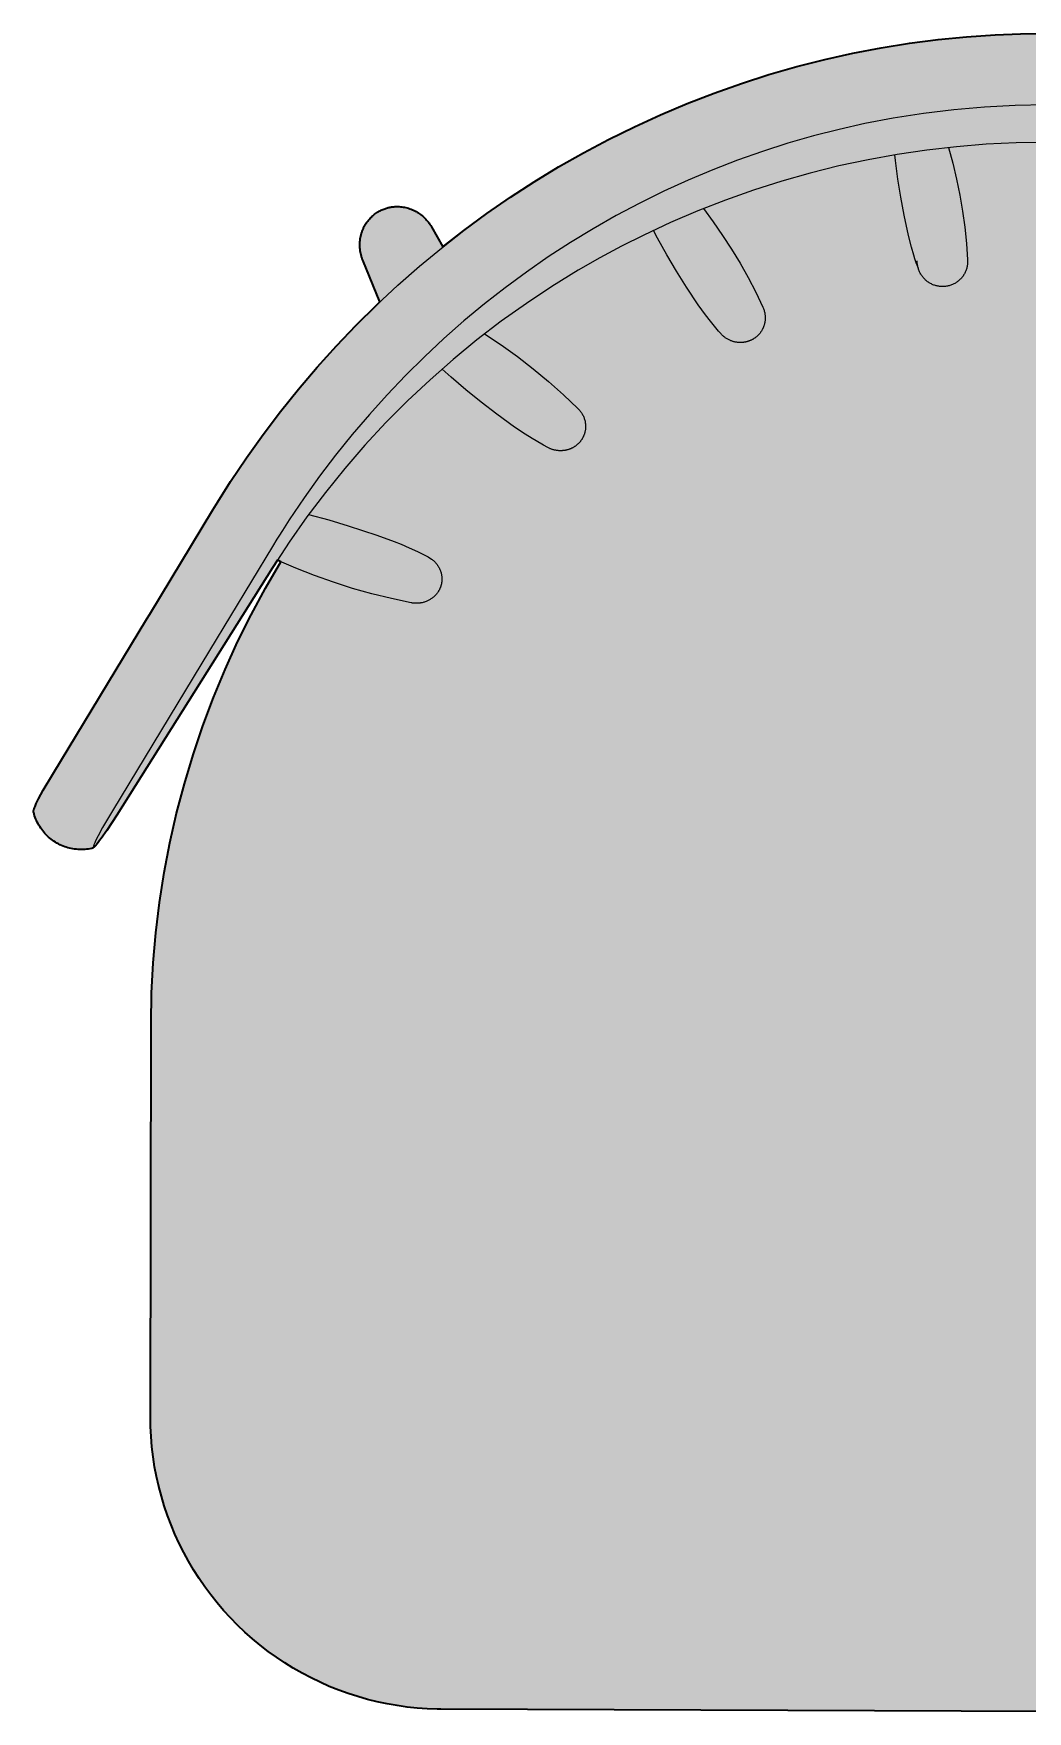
# Model space of a CAD drawing. Header units: millimetres. Extents: x 0 to 1796, y -837 to 735.
# Drawn here: x 121.8 to 405.4, y -836.6 to -358.1 of the extents above; entities that cross this region are included whole.
import ezdxf

# ---------------------------------------------------------------- set-up
doc = ezdxf.new("R2010")
doc.units = ezdxf.units.MM
doc.layers.add('Blocks', color=7, linetype='Continuous')
doc.layers.add('Blocks$Fill', color=7, linetype='Continuous', true_color=0xffffff)
doc.layers.add('Blocks$Inner', color=7, linetype='Continuous', lineweight=25, true_color=0x007f00)
doc.layers.add('Blocks$Outline', color=7, linetype='Continuous', lineweight=35, true_color=0xff3f3f)

# ---------------------------------------------------------------- blocks, each defined once
blk = doc.blocks.new('J-Series 104 Dining Chair Top')
at = {"layer": 'Blocks$Fill'}
blk.add_hatch(color=256, dxfattribs=at).paths.add_polyline_path([(407.98, -193.64), (230.95, -192.91), (228.07, -192.7), (225.21, -192.4), (222.36, -192), (219.52, -191.51), (216.71, -190.91), (213.91, -190.22), (211.15, -189.43), (208.41, -188.55), (205.7, -187.57), (203.02, -186.5), (200.39, -185.34), (197.8, -184.09), (195.25, -182.75), (192.75, -181.32), (190.3, -179.8), (187.91, -178.21), (185.57, -176.53), (183.29, -174.77), (181.07, -172.94), (178.92, -171.02), (176.83, -169.04), (174.82, -166.98), (172.87, -164.86), (171.01, -162.67), (169.21, -160.42), (167.5, -158.11), (165.87, -155.73), (164.32, -153.31), (162.85, -150.83), (161.47, -148.3), (160.18, -145.73), (158.98, -143.11), (157.87, -140.46), (156.85, -137.77), (155.93, -135.04), (155.1, -132.28), (154.36, -129.5), (153.73, -126.69), (153.19, -123.86), (152.74, -121.02), (152.4, -118.16), (152.15, -115.29), (152.01, -112.42), (151.96, -109.54), (152.33, 11.16), (152.79, 19.8), (153.54, 28.42), (154.58, 37.01), (155.91, 45.56), (157.54, 54.06), (159.46, 62.5), (161.66, 70.87), (164.14, 79.16), (166.91, 87.36), (169.95, 95.46), (173.27, 103.46), (176.86, 111.33), (180.71, 119.08), (184.83, 126.69), (189.21, 134.17), (188.2, 134.61), (139.52, 57.51), (137.95, 55.28), (137.5, 54.67), (137.08, 54.13), (136.71, 53.66), (136.43, 53.34), (136.38, 53.28), (136.22, 53.11), (136.15, 53.04), (136.08, 52.96), (136, 52.9), (135.93, 52.83), (135.86, 52.77), (135.81, 52.73), (135.78, 52.71), (135.73, 52.67), (135.7, 52.65), (135.67, 52.63), (135.64, 52.61), (135.61, 52.59), (135.57, 52.57), (135.54, 52.55), (135.5, 52.53), (135.46, 52.51), (135.42, 52.49), (135.4, 52.49), (135.37, 52.48), (135.34, 52.47), (135.3, 52.45), (135.26, 52.44), (135.22, 52.43), (134.74, 52.34), (134.26, 52.26), (133.77, 52.2), (133.29, 52.16), (132.8, 52.13), (132.31, 52.12), (131.82, 52.12), (131.33, 52.15), (130.85, 52.19), (130.36, 52.25), (129.88, 52.32), (129.4, 52.41), (128.92, 52.52), (128.45, 52.64), (127.98, 52.79), (127.52, 52.94), (127.06, 53.12), (126.61, 53.31), (126.17, 53.51), (125.73, 53.73), (125.3, 53.96), (124.88, 54.21), (124.47, 54.48), (124.07, 54.76), (123.68, 55.05), (123.3, 55.36), (122.93, 55.67), (122.57, 56.01), (122.22, 56.35), (121.89, 56.71), (121.56, 57.07), (121.26, 57.45), (120.96, 57.84), (120.68, 58.24), (120.41, 58.65), (120.16, 59.07), (119.92, 59.49), (119.69, 59.93), (119.48, 60.37), (119.29, 60.82), (119.11, 61.27), (118.95, 61.73), (118.81, 62.2), (118.68, 62.67), (118.67, 62.71), (118.66, 62.75), (118.65, 62.79), (118.65, 62.83), (118.65, 62.85), (118.64, 62.87), (118.64, 62.91), (118.64, 62.94), (118.64, 62.96), (118.64, 63.01), (118.64, 63.03), (118.64, 63.06), (118.65, 63.11), (118.65, 63.16), (118.66, 63.2), (118.67, 63.27), (118.68, 63.33), (118.69, 63.4), (118.72, 63.49), (118.74, 63.58), (118.77, 63.68), (118.8, 63.78), (118.88, 63.98), (118.96, 64.2), (119.06, 64.44), (119.17, 64.69), (119.43, 65.24), (120.1, 66.57), (121.43, 69.01), (174.87, 157.03), (179.43, 163.83), (184.18, 170.49), (189.12, 177.03), (194.25, 183.42), (199.56, 189.66), (205.05, 195.73), (210.71, 201.66), (216.54, 207.42), (217.44, 208.26), (212.44, 220.6), (212.37, 220.79), (212.3, 220.98), (212.24, 221.18), (212.18, 221.38), (212.13, 221.58), (212.08, 221.78), (212.03, 221.98), (211.98, 222.18), (211.94, 222.38), (211.9, 222.59), (211.87, 222.79), (211.84, 223), (211.81, 223.21), (211.79, 223.41), (211.77, 223.62), (211.75, 223.83), (211.74, 224.04), (211.73, 224.25), (211.73, 224.46), (211.73, 224.67), (211.73, 224.87), (211.74, 225.08), (211.75, 225.29), (211.77, 225.5), (211.79, 225.7), (211.81, 225.91), (211.83, 226.12), (211.86, 226.32), (211.9, 226.52), (211.93, 226.73), (211.98, 226.93), (212.02, 227.13), (212.07, 227.33), (212.12, 227.52), (212.17, 227.72), (212.23, 227.91), (212.29, 228.1), (212.36, 228.29), (212.42, 228.48), (212.5, 228.67), (212.57, 228.85), (212.65, 229.03), (212.73, 229.21), (212.81, 229.39), (212.89, 229.56), (212.98, 229.74), (213.07, 229.91), (213.16, 230.07), (213.26, 230.24), (213.36, 230.4), (213.56, 230.72), (213.77, 231.03), (213.99, 231.32), (214.21, 231.61), (214.45, 231.88), (214.68, 232.14), (214.93, 232.39), (215.17, 232.63), (215.43, 232.86), (215.68, 233.07), (215.94, 233.28), (216.2, 233.47), (216.46, 233.66), (216.72, 233.83), (216.99, 233.99), (217.25, 234.14), (217.51, 234.28), (217.78, 234.42), (218.04, 234.54), (218.3, 234.65), (218.56, 234.76), (218.82, 234.85), (219.07, 234.94), (219.33, 235.02), (219.58, 235.09), (219.82, 235.16), (220.07, 235.22), (220.31, 235.27), (220.55, 235.31), (220.79, 235.35), (221.02, 235.39), (221.25, 235.41), (221.47, 235.43), (221.69, 235.45), (221.91, 235.46), (222.13, 235.47), (222.34, 235.47), (222.54, 235.47), (222.93, 235.46), (223.32, 235.43), (223.71, 235.39), (224.1, 235.33), (224.48, 235.26), (224.86, 235.18), (225.24, 235.08), (225.62, 234.97), (225.99, 234.85), (226.36, 234.72), (226.72, 234.57), (227.07, 234.41), (227.42, 234.24), (227.77, 234.06), (228.11, 233.86), (228.44, 233.65), (228.76, 233.43), (229.08, 233.2), (229.39, 232.96), (229.69, 232.71), (229.98, 232.45), (230.26, 232.18), (230.53, 231.9), (230.79, 231.61), (231.04, 231.31), (231.28, 231), (231.51, 230.69), (231.73, 230.37), (231.94, 230.04), (232.14, 229.7), (235.4, 223.95), (247.99, 233.48), (254.68, 238.11), (261.49, 242.53), (268.43, 246.76), (275.5, 250.79), (282.71, 254.62), (290.06, 258.25), (297.52, 261.66), (305.12, 264.87), (312.81, 267.85), (320.58, 270.59), (328.42, 273.09), (336.36, 275.37), (344.35, 277.4), (352.42, 279.19), (360.49, 280.73), (368.58, 282.02), (376.7, 283.07), (384.82, 283.87), (392.96, 284.42), (400.23, 284.71), (407.5, 284.81), (414.77, 284.71), (422.03, 284.42), (430.18, 283.87), (438.3, 283.07), (446.42, 282.02), (454.5, 280.73), (462.58, 279.19), (470.64, 277.4), (478.64, 275.37), (486.57, 273.09), (494.42, 270.59), (502.19, 267.85), (509.88, 264.87), (517.48, 261.66), (524.94, 258.25), (532.29, 254.62), (539.49, 250.79), (546.56, 246.76), (553.5, 242.53), (560.31, 238.11), (567, 233.48), (573.55, 228.67), (579.59, 223.95), (583.05, 230.04), (583.26, 230.37), (583.48, 230.69), (583.71, 231), (583.95, 231.31), (584.2, 231.61), (584.47, 231.9), (584.74, 232.18), (585.02, 232.45), (585.31, 232.71), (585.61, 232.96), (585.92, 233.2), (586.23, 233.43), (586.56, 233.65), (586.89, 233.86), (587.23, 234.06), (587.57, 234.24), (587.92, 234.41), (588.28, 234.57), (588.64, 234.72), (589.01, 234.85), (589.38, 234.97), (589.75, 235.08), (590.13, 235.18), (590.51, 235.26), (590.9, 235.33), (591.28, 235.39), (591.67, 235.43), (592.06, 235.46), (592.45, 235.47), (592.66, 235.47), (592.87, 235.47), (593.08, 235.46), (593.3, 235.45), (593.52, 235.43), (593.75, 235.41), (593.98, 235.39), (594.21, 235.35), (594.44, 235.31), (594.68, 235.27), (594.93, 235.22), (595.17, 235.16), (595.42, 235.09), (595.67, 235.02), (595.92, 234.94), (596.18, 234.85), (596.44, 234.76), (596.7, 234.65), (596.96, 234.54), (597.22, 234.42), (597.48, 234.28), (597.75, 234.14), (598.01, 233.99), (598.27, 233.83), (598.54, 233.66), (598.8, 233.47), (599.06, 233.28), (599.31, 233.07), (599.57, 232.86), (599.82, 232.63), (600.07, 232.39), (600.31, 232.14), (600.55, 231.88), (600.78, 231.61), (601.01, 231.32), (601.22, 231.03), (601.44, 230.72), (601.64, 230.4), (601.74, 230.24), (601.83, 230.07), (601.92, 229.91), (602.01, 229.74), (602.1, 229.56), (602.19, 229.39), (602.27, 229.21), (602.35, 229.03), (602.43, 228.85), (602.5, 228.67), (602.57, 228.48), (602.64, 228.29), (602.7, 228.1), (602.76, 227.91), (602.82, 227.72), (602.88, 227.52), (602.93, 227.33), (602.98, 227.13), (603.02, 226.93), (603.06, 226.73), (603.1, 226.52), (603.13, 226.32), (603.16, 226.12), (603.19, 225.91), (603.21, 225.7), (603.23, 225.5), (603.24, 225.29), (603.25, 225.08), (603.26, 224.87), (603.27, 224.67), (603.27, 224.46), (603.26, 224.25), (603.25, 224.04), (603.24, 223.83), (603.23, 223.62), (603.21, 223.41), (603.18, 223.21), (603.16, 223), (603.13, 222.79), (603.09, 222.59), (603.05, 222.38), (603.01, 222.18), (602.97, 221.98), (602.92, 221.78), (602.87, 221.58), (602.81, 221.38), (602.75, 221.18), (602.69, 220.98), (602.63, 220.79), (602.56, 220.6), (602.41, 220.22), (597.55, 208.26), (604.29, 201.66), (609.95, 195.73), (615.43, 189.66), (620.74, 183.42), (625.87, 177.03), (630.82, 170.49), (635.56, 163.83), (640.12, 157.03), (643.77, 151.29), (693.57, 69.01), (694.89, 66.57), (695.56, 65.24), (695.82, 64.69), (695.93, 64.44), (696.03, 64.2), (696.12, 63.98), (696.19, 63.78), (696.22, 63.68), (696.25, 63.58), (696.28, 63.49), (696.3, 63.4), (696.32, 63.33), (696.33, 63.27), (696.34, 63.2), (696.34, 63.16), (696.35, 63.11), (696.35, 63.06), (696.35, 63.03), (696.36, 63.01), (696.36, 62.96), (696.35, 62.94), (696.35, 62.91), (696.35, 62.87), (696.35, 62.85), (696.35, 62.83), (696.34, 62.79), (696.33, 62.75), (696.33, 62.71), (696.32, 62.67), (696.19, 62.2), (696.04, 61.73), (695.88, 61.27), (695.7, 60.82), (695.51, 60.37), (695.3, 59.93), (695.08, 59.49), (694.84, 59.07), (694.59, 58.65), (694.32, 58.24), (694.04, 57.84), (693.74, 57.45), (693.43, 57.07), (693.11, 56.71), (692.77, 56.35), (692.43, 56.01), (692.07, 55.67), (691.7, 55.36), (691.32, 55.05), (690.92, 54.76), (690.52, 54.48), (690.11, 54.21), (689.69, 53.96), (689.26, 53.73), (688.83, 53.51), (688.38, 53.31), (687.93, 53.12), (687.48, 52.94), (687.01, 52.79), (686.54, 52.64), (686.07, 52.52), (685.6, 52.41), (685.12, 52.32), (684.63, 52.25), (684.15, 52.19), (683.66, 52.15), (683.17, 52.12), (682.68, 52.12), (682.19, 52.13), (681.71, 52.16), (681.22, 52.2), (680.74, 52.26), (680.25, 52.34), (679.77, 52.43), (679.74, 52.44), (679.7, 52.45), (679.66, 52.47), (679.62, 52.48), (679.6, 52.49), (679.58, 52.49), (679.54, 52.51), (679.5, 52.53), (679.46, 52.55), (679.42, 52.57), (679.39, 52.59), (679.35, 52.61), (679.32, 52.63), (679.29, 52.65), (679.27, 52.67), (679.21, 52.71), (679.19, 52.73), (679.14, 52.77), (679.06, 52.83), (678.99, 52.9), (678.92, 52.96), (678.85, 53.04), (678.77, 53.11), (678.62, 53.28), (678.56, 53.34), (678.28, 53.66), (677.91, 54.13), (677.5, 54.67), (677.04, 55.28), (675.48, 57.51), (672.58, 61.95), (626.8, 134.61), (625.78, 134.17), (634.28, 119.08), (638.14, 111.33), (641.73, 103.46), (645.04, 95.46), (648.09, 87.36), (650.85, 79.16), (653.34, 70.87), (655.54, 62.5), (657.45, 54.06), (659.08, 45.56), (660.42, 37.01), (661.46, 28.42), (662.21, 19.8), (662.66, 11.16), (662.83, 2.51), (662.99, -112.42), (662.84, -115.29), (662.6, -118.16), (662.25, -121.02), (661.81, -123.86), (661.27, -126.69), (660.63, -129.5), (659.9, -132.28), (659.07, -135.04), (658.14, -137.77), (657.13, -140.46), (656.01, -143.11), (654.81, -145.73), (653.52, -148.3), (652.14, -150.83), (650.68, -153.31), (649.13, -155.73), (647.5, -158.11), (645.78, -160.42), (643.99, -162.67), (642.12, -164.86), (640.18, -166.98), (638.16, -169.04), (636.08, -171.02), (633.92, -172.94), (631.71, -174.77), (629.43, -176.53), (627.09, -178.21), (624.69, -179.8), (622.24, -181.32), (619.74, -182.75), (617.2, -184.09), (614.6, -185.34), (611.97, -186.5), (609.3, -187.57), (606.59, -188.55), (603.85, -189.43), (601.08, -190.22), (598.29, -190.91), (595.47, -191.51), (592.64, -192), (589.78, -192.4), (586.92, -192.7), (584.05, -192.91), (581.17, -193.01)], flags=0)
at = {"layer": 'Blocks$Inner'}
for points in [[(407.5, 253.77), (398.97, 253.63), (390.45, 253.22), (381.95, 252.53), (373.47, 251.57), (365.03, 250.33), (356.71, 248.83), (348.43, 247.06), (340.22, 245.02), (332.08, 242.72), (324.02, 240.16), (316.05, 237.34), (308.17, 234.27), (300.39, 230.94), (292.73, 227.36), (286.4, 224.17), (280.17, 220.81), (274.02, 217.29), (266.55, 212.69), (259.24, 207.85), (252.09, 202.76), (245.12, 197.43), (238.34, 191.87), (231.75, 186.08), (225.35, 180.07), (219.17, 173.85), (213.2, 167.42), (207.45, 160.79), (201.93, 153.98), (196.64, 146.98), (191.59, 139.8), (186.79, 132.46), (142.41, 61.95), (139.52, 57.51), (137.95, 55.28), (137.5, 54.67), (137.08, 54.13), (136.71, 53.66), (136.43, 53.34), (136.38, 53.28), (136.22, 53.11), (136.15, 53.04), (136.08, 52.96), (136, 52.9), (135.93, 52.83), (135.86, 52.77), (135.81, 52.73), (135.78, 52.71), (135.73, 52.67), (135.7, 52.65), (135.67, 52.63), (135.64, 52.61), (135.61, 52.59), (135.57, 52.57), (135.54, 52.55), (135.5, 52.53), (135.46, 52.51), (135.42, 52.49), (135.4, 52.49), (135.37, 52.48), (135.34, 52.47), (135.3, 52.45), (135.26, 52.44), (135.22, 52.43), (134.74, 52.34), (134.26, 52.26), (133.77, 52.2), (133.29, 52.16), (132.8, 52.13), (132.31, 52.12), (131.82, 52.12), (131.33, 52.15), (130.85, 52.19), (130.36, 52.25), (129.88, 52.32), (129.4, 52.41), (128.92, 52.52), (128.45, 52.64), (127.98, 52.79), (127.52, 52.94), (127.06, 53.12), (126.61, 53.31), (126.17, 53.51), (125.73, 53.73), (125.3, 53.96), (124.88, 54.21), (124.47, 54.48), (124.07, 54.76), (123.68, 55.05), (123.3, 55.36), (122.93, 55.67), (122.57, 56.01), (122.22, 56.35), (121.89, 56.71), (121.56, 57.07), (121.26, 57.45), (120.96, 57.84), (120.68, 58.24), (120.41, 58.65), (120.16, 59.07), (119.92, 59.49), (119.69, 59.93), (119.48, 60.37), (119.29, 60.82), (119.11, 61.27), (118.95, 61.73), (118.81, 62.2), (118.68, 62.67), (118.67, 62.71), (118.66, 62.75), (118.65, 62.79), (118.65, 62.83), (118.65, 62.85), (118.64, 62.87), (118.64, 62.91), (118.64, 62.94), (118.64, 62.96), (118.64, 63.01), (118.64, 63.03), (118.64, 63.06), (118.65, 63.11), (118.65, 63.16), (118.66, 63.2), (118.67, 63.27), (118.68, 63.33), (118.69, 63.4), (118.72, 63.49), (118.74, 63.58), (118.77, 63.68), (118.8, 63.78), (118.88, 63.98), (118.96, 64.2), (119.06, 64.44), (119.17, 64.69), (119.43, 65.24), (120.1, 66.57), (121.43, 69.01), (124.15, 73.63), (150.99, 117.92), (151.78, 119.22), (169.83, 149.02), (171.23, 151.29), (174.87, 157.03), (179.43, 163.83), (184.18, 170.49), (189.12, 177.03), (194.25, 183.42), (199.56, 189.66), (205.05, 195.73), (210.71, 201.66), (216.54, 207.42), (222.56, 213.02), (228.72, 218.43), (235.01, 223.64), (241.44, 228.67), (247.99, 233.48), (254.68, 238.11), (261.49, 242.53), (268.43, 246.76), (275.5, 250.79), (282.71, 254.62), (290.06, 258.25), (297.52, 261.66), (305.12, 264.87), (312.81, 267.85), (320.58, 270.59), (328.42, 273.09), (336.36, 275.37), (344.35, 277.4), (352.42, 279.19), (360.49, 280.73), (368.58, 282.02), (376.7, 283.07), (384.82, 283.87), (392.96, 284.42), (400.23, 284.71), (407.5, 284.81)], [(407.5, 264.45), (398.72, 264.3), (389.96, 263.85), (381.22, 263.09), (372.5, 262.03), (363.84, 260.67), (355.85, 259.14), (348.46, 257.49), (341.13, 255.61), (333.86, 253.52), (326.65, 251.22), (319.5, 248.7), (312.41, 245.96), (305.39, 243), (298.43, 239.82), (291.58, 236.45), (284.87, 232.89), (278.28, 229.14), (271.82, 225.21), (265.49, 221.1), (259.29, 216.81), (253.21, 212.34), (247.26, 207.69), (241.43, 202.86), (235.73, 197.84), (230.16, 192.65), (224.75, 187.3), (219.51, 181.82), (214.44, 176.2), (209.53, 170.45), (204.8, 164.57), (200.22, 158.55), (195.82, 152.4), (191.59, 146.12), (190.6, 144.59), (189.62, 143.06), (188.65, 141.52), (188.08, 140.6), (186.8, 138.51), (168.82, 108.84), (141.13, 63.14), (138.35, 58.42), (137.07, 56.07), (136.43, 54.8), (136.19, 54.28), (136.09, 54.04), (136, 53.83), (135.93, 53.64), (135.87, 53.47), (135.84, 53.39), (135.82, 53.32), (135.8, 53.25), (135.79, 53.19), (135.78, 53.16), (135.77, 53.14), (135.77, 53.11), (135.76, 53.09), (135.76, 53.06), (135.76, 53.04), (135.76, 53.03), (135.76, 53.02), (135.76, 53.01), (135.76, 53), (135.76, 52.99), (135.76, 52.98), (135.76, 52.98), (135.76, 52.97), (135.76, 52.96), (135.76, 52.96), (135.76, 52.96), (135.76, 52.95), (135.76, 52.95), (135.76, 52.95), (135.77, 52.94), (135.77, 52.94), (135.77, 52.94), (135.77, 52.93), (135.77, 52.93), (135.77, 52.93), (135.77, 52.92), (135.77, 52.92), (135.77, 52.92), (135.78, 52.92), (135.78, 52.91), (135.82, 52.88), (135.83, 52.88), (135.83, 52.88), (135.83, 52.88), (135.83, 52.88), (135.84, 52.88), (135.84, 52.88), (135.84, 52.88), (135.85, 52.88), (135.85, 52.89), (135.85, 52.89), (135.86, 52.89), (135.86, 52.89), (135.86, 52.89), (135.87, 52.89), (135.87, 52.89), (135.87, 52.89), (135.88, 52.89), (135.89, 52.89), (135.89, 52.9), (135.9, 52.9), (135.91, 52.9), (135.92, 52.91), (135.93, 52.91), (135.93, 52.92), (135.94, 52.92), (135.96, 52.93), (135.98, 52.95), (136, 52.96), (136.02, 52.98), (136.04, 52.99), (136.07, 53.01), (136.11, 53.05), (136.16, 53.1), (136.22, 53.15), (136.28, 53.2), (136.34, 53.27), (136.47, 53.41), (136.61, 53.57), (136.77, 53.75), (137.11, 54.18), (137.51, 54.69), (137.94, 55.27), (139.45, 57.42), (142.42, 61.96), (142.41, 61.95)], [(379.65, 252.3), (380.88, 247.81), (381.95, 243.29), (382.88, 238.74), (383.67, 234.15), (384.3, 229.55), (384.79, 224.92), (385.12, 220.28), (385.14, 219.85), (385.13, 219.6), (385.12, 219.36), (385.1, 219.11), (385.07, 218.86), (385.04, 218.62), (384.99, 218.38), (384.94, 218.14), (384.87, 217.9), (384.8, 217.66), (384.72, 217.42), (384.64, 217.19), (384.54, 216.96), (384.44, 216.74), (384.33, 216.52), (384.21, 216.3), (384.09, 216.09), (383.95, 215.88), (383.82, 215.67), (383.67, 215.47), (383.51, 215.28), (383.35, 215.09), (383.19, 214.91), (383.02, 214.73), (382.84, 214.56), (382.65, 214.39), (382.46, 214.23), (382.27, 214.08), (382.07, 213.94), (381.86, 213.8), (381.65, 213.67), (381.44, 213.55), (381.22, 213.43), (381, 213.32), (380.77, 213.22), (380.54, 213.13), (380.31, 213.04), (380.07, 212.97), (379.83, 212.9), (379.59, 212.84), (379.35, 212.79), (379.11, 212.74), (378.86, 212.71), (378.62, 212.68), (378.37, 212.66), (378.12, 212.65), (377.88, 212.65), (377.63, 212.66), (377.38, 212.67), (377.14, 212.7), (376.89, 212.73), (376.65, 212.77), (376.4, 212.82), (376.16, 212.88), (375.93, 212.95), (375.69, 213.02), (375.46, 213.1), (375.23, 213.19), (375, 213.29), (374.78, 213.4), (374.56, 213.51), (374.34, 213.63), (374.13, 213.76), (373.92, 213.9), (373.72, 214.04), (373.52, 214.19), (373.33, 214.35), (373.15, 214.51), (372.97, 214.68), (372.79, 214.86), (372.62, 215.04), (372.46, 215.23), (372.31, 215.42), (372.16, 215.62), (372.02, 215.82), (371.88, 216.03), (371.75, 216.24), (371.63, 216.46), (371.52, 216.68), (371.42, 216.9), (371.32, 217.13), (371.23, 217.36), (370.89, 218.28), (370.49, 219.4), (370.11, 220.53), (369.76, 221.65), (369.11, 223.89), (368.28, 227.2), (367.03, 232.99), (366.06, 238.13), (365.24, 243.33), (364.57, 248.56), (364.4, 250.22)], [(217.5, 208.12), (212.58, 220.22), (212.44, 220.6), (212.37, 220.79), (212.3, 220.98), (212.24, 221.18), (212.18, 221.38), (212.13, 221.58), (212.08, 221.78), (212.03, 221.98), (211.98, 222.18), (211.94, 222.38), (211.9, 222.59), (211.87, 222.79), (211.84, 223), (211.81, 223.21), (211.79, 223.41), (211.77, 223.62), (211.75, 223.83), (211.74, 224.04), (211.73, 224.25), (211.73, 224.46), (211.73, 224.67), (211.73, 224.87), (211.74, 225.08), (211.75, 225.29), (211.77, 225.5), (211.79, 225.7), (211.81, 225.91), (211.83, 226.12), (211.86, 226.32), (211.9, 226.52), (211.93, 226.73), (211.98, 226.93), (212.02, 227.13), (212.07, 227.33), (212.12, 227.52), (212.17, 227.72), (212.23, 227.91), (212.29, 228.1), (212.36, 228.29), (212.42, 228.48), (212.5, 228.67), (212.57, 228.85), (212.65, 229.03), (212.73, 229.21), (212.81, 229.39), (212.89, 229.56), (212.98, 229.74), (213.07, 229.91), (213.16, 230.07), (213.26, 230.24), (213.36, 230.4), (213.56, 230.72), (213.77, 231.03), (213.99, 231.32), (214.21, 231.61), (214.45, 231.88), (214.68, 232.14), (214.93, 232.39), (215.17, 232.63), (215.43, 232.86), (215.68, 233.07), (215.94, 233.28), (216.2, 233.47), (216.46, 233.66), (216.72, 233.83), (216.99, 233.99), (217.25, 234.14), (217.51, 234.28), (217.78, 234.42), (218.04, 234.54), (218.3, 234.65), (218.56, 234.76), (218.82, 234.85), (219.07, 234.94), (219.33, 235.02), (219.58, 235.09), (219.82, 235.16), (220.07, 235.22), (220.31, 235.27), (220.55, 235.31), (220.79, 235.35), (221.02, 235.39), (221.25, 235.41), (221.47, 235.43), (221.69, 235.45), (221.91, 235.46), (222.13, 235.47), (222.34, 235.47), (222.54, 235.47), (222.93, 235.46), (223.32, 235.43), (223.71, 235.39), (224.1, 235.33), (224.48, 235.26), (224.86, 235.18), (225.24, 235.08), (225.62, 234.97), (225.99, 234.85), (226.36, 234.72), (226.72, 234.57), (227.07, 234.41), (227.42, 234.24), (227.77, 234.06), (228.11, 233.86), (228.44, 233.65), (228.76, 233.43), (229.08, 233.2), (229.39, 232.96), (229.69, 232.71), (229.98, 232.45), (230.26, 232.18), (230.53, 231.9), (230.79, 231.61), (231.04, 231.31), (231.28, 231), (231.51, 230.69), (231.73, 230.37), (231.94, 230.04), (232.14, 229.7), (235.46, 223.85)], [(309.75, 234.91), (312.54, 231.13), (315.21, 227.26), (317.76, 223.32), (320.19, 219.3), (322.49, 215.2), (324.67, 211.03), (326.71, 206.8), (326.81, 206.58), (326.9, 206.36), (326.98, 206.13), (327.05, 205.9), (327.12, 205.67), (327.18, 205.44), (327.23, 205.2), (327.28, 204.97), (327.31, 204.73), (327.34, 204.49), (327.36, 204.25), (327.38, 204.01), (327.38, 203.76), (327.38, 203.62), (327.38, 203.47), (327.37, 203.32), (327.36, 203.17), (327.35, 203.03), (327.33, 202.89), (327.31, 202.74), (327.29, 202.6), (327.27, 202.46), (327.24, 202.32), (327.21, 202.18), (327.18, 202.04), (327.14, 201.9), (327.11, 201.77), (327.07, 201.63), (327.02, 201.5), (326.98, 201.36), (326.93, 201.23), (326.88, 201.1), (326.82, 200.97), (326.77, 200.84), (326.71, 200.72), (326.65, 200.59), (326.59, 200.47), (326.52, 200.34), (326.45, 200.22), (326.38, 200.1), (326.31, 199.98), (326.23, 199.87), (326.16, 199.75), (326.08, 199.64), (326, 199.52), (325.91, 199.41), (325.82, 199.31), (325.74, 199.2), (325.65, 199.09), (325.55, 198.99), (325.46, 198.89), (325.36, 198.79), (325.26, 198.69), (325.16, 198.59), (325.06, 198.5), (324.95, 198.41), (324.85, 198.32), (324.74, 198.23), (324.63, 198.14), (324.52, 198.06), (324.4, 197.98), (324.29, 197.9), (324.17, 197.82), (324.05, 197.75), (323.93, 197.67), (323.81, 197.6), (323.69, 197.54), (323.57, 197.47), (323.44, 197.41), (323.32, 197.35), (323.19, 197.29), (323.06, 197.24), (322.93, 197.19), (322.8, 197.14), (322.67, 197.09), (322.54, 197.05), (322.4, 197), (322.27, 196.96), (322.14, 196.93), (322, 196.89), (321.86, 196.86), (321.73, 196.83), (321.59, 196.81), (321.45, 196.79), (321.32, 196.76), (321.18, 196.75), (321.04, 196.73), (320.9, 196.72), (320.76, 196.71), (320.62, 196.7), (320.48, 196.7), (320.35, 196.7), (320.21, 196.7), (320.03, 196.7), (319.85, 196.71), (319.67, 196.72), (319.5, 196.74), (319.32, 196.76), (319.15, 196.79), (318.97, 196.82), (318.8, 196.85), (318.63, 196.89), (318.45, 196.93), (318.28, 196.98), (318.11, 197.03), (317.94, 197.09), (317.78, 197.15), (317.61, 197.21), (317.45, 197.28), (317.26, 197.36), (317.07, 197.45), (316.88, 197.54), (316.7, 197.64), (316.52, 197.74), (316.35, 197.85), (316.17, 197.96), (316, 198.08), (315.83, 198.2), (315.67, 198.33), (315.51, 198.46), (315.36, 198.59), (315.2, 198.73), (315.05, 198.88), (314.91, 199.02), (314.77, 199.17), (314.07, 199.96), (313.27, 200.88), (311.75, 202.75), (310.31, 204.63), (308.28, 207.46), (304.91, 212.5), (302.05, 217.04), (299.3, 221.68), (296.69, 226.43), (295.51, 228.69)], [(371.23, 217.36), (371.15, 217.59), (371.07, 217.82), (371, 218.05), (370.94, 218.29), (370.89, 218.52), (370.84, 218.76), (370.8, 219), (370.77, 219.25), (370.75, 219.49), (370.74, 219.73), (370.73, 219.97)], [(247.34, 199.15), (252.07, 196), (256.7, 192.69), (261.2, 189.22), (265.59, 185.6), (269.84, 181.83), (273.97, 177.91), (274.14, 177.73), (274.31, 177.55), (274.47, 177.36), (274.62, 177.17), (274.77, 176.97), (274.91, 176.77), (275.04, 176.56), (275.17, 176.35), (275.29, 176.13), (275.4, 175.91), (275.5, 175.69), (275.6, 175.46), (275.69, 175.23), (275.77, 175), (275.84, 174.76), (275.91, 174.52), (275.97, 174.28), (276.01, 174.04), (276.05, 173.8), (276.09, 173.55), (276.11, 173.31), (276.13, 173.06), (276.13, 172.81), (276.13, 172.67), (276.13, 172.52), (276.12, 172.38), (276.11, 172.23), (276.1, 172.09), (276.08, 171.95), (276.07, 171.81), (276.04, 171.66), (276.02, 171.53), (275.99, 171.39), (275.96, 171.25), (275.93, 171.11), (275.9, 170.98), (275.86, 170.85), (275.82, 170.71), (275.78, 170.58), (275.73, 170.45), (275.68, 170.31), (275.63, 170.18), (275.57, 170.05), (275.52, 169.92), (275.46, 169.8), (275.39, 169.67), (275.33, 169.55), (275.26, 169.43), (275.19, 169.3), (275.12, 169.18), (275.05, 169.07), (274.97, 168.95), (274.89, 168.84), (274.81, 168.72), (274.72, 168.61), (274.64, 168.5), (274.55, 168.39), (274.46, 168.29), (274.37, 168.18), (274.27, 168.08), (274.18, 167.98), (274.08, 167.88), (273.98, 167.78), (273.87, 167.69), (273.77, 167.6), (273.66, 167.51), (273.55, 167.42), (273.44, 167.33), (273.33, 167.25), (273.22, 167.16), (273.1, 167.08), (272.98, 167.01), (272.87, 166.93), (272.75, 166.86), (272.63, 166.79), (272.5, 166.72), (272.38, 166.66), (272.26, 166.59), (272.13, 166.53), (272, 166.47), (271.88, 166.42), (271.75, 166.37), (271.62, 166.32), (271.49, 166.27), (271.36, 166.22), (271.22, 166.18), (271.09, 166.14), (270.95, 166.1), (270.82, 166.07), (270.68, 166.03), (270.55, 166), (270.41, 165.98), (270.27, 165.95), (270.14, 165.93), (270, 165.91), (269.86, 165.89), (269.72, 165.88), (269.58, 165.87), (269.45, 165.86), (269.31, 165.85), (269.17, 165.85), (269.03, 165.84), (268.89, 165.84), (268.71, 165.85), (268.52, 165.86), (268.34, 165.87), (268.16, 165.89), (267.98, 165.91), (267.8, 165.94), (267.62, 165.97), (267.44, 166), (267.27, 166.04), (267.09, 166.08), (266.91, 166.13), (266.74, 166.18), (266.57, 166.24), (266.39, 166.3), (266.22, 166.36), (266.05, 166.43), (265.89, 166.5), (265.72, 166.58), (265.56, 166.66), (265.4, 166.74), (264.15, 167.41), (261.99, 168.65), (260.94, 169.29), (258.88, 170.59), (255.9, 172.6), (250.81, 176.27), (246.38, 179.65), (242.01, 183.18), (237.74, 186.84), (235.19, 189.15)], [(197.11, 147.64), (202.9, 146.1), (208.42, 144.46), (216.59, 141.75), (221.56, 139.94), (223.5, 139.17), (225.82, 138.19), (228.14, 137.13), (229.3, 136.56), (231.19, 135.57), (232.16, 134.97), (232.36, 134.82), (232.55, 134.66), (232.74, 134.5), (232.92, 134.33), (233.1, 134.16), (233.27, 133.98), (233.43, 133.79), (233.59, 133.6), (233.68, 133.49), (233.76, 133.38), (233.85, 133.26), (233.93, 133.14), (234.01, 133.02), (234.08, 132.9), (234.16, 132.78), (234.23, 132.66), (234.3, 132.53), (234.37, 132.41), (234.43, 132.28), (234.49, 132.15), (234.55, 132.02), (234.61, 131.89), (234.66, 131.76), (234.71, 131.62), (234.76, 131.49), (234.8, 131.35), (234.85, 131.22), (234.89, 131.08), (234.92, 130.94), (234.96, 130.8), (234.99, 130.66), (235.02, 130.52), (235.04, 130.38), (235.06, 130.24), (235.08, 130.1), (235.1, 129.96), (235.11, 129.82), (235.12, 129.67), (235.13, 129.53), (235.13, 129.39), (235.14, 129.25), (235.13, 129.1), (235.13, 128.96), (235.12, 128.82), (235.11, 128.67), (235.1, 128.53), (235.08, 128.39), (235.06, 128.25), (235.04, 128.11), (235.01, 127.97), (234.98, 127.83), (234.95, 127.69), (234.92, 127.55), (234.88, 127.41), (234.84, 127.28), (234.79, 127.14), (234.75, 127), (234.7, 126.87), (234.65, 126.74), (234.59, 126.61), (234.53, 126.47), (234.47, 126.35), (234.41, 126.22), (234.34, 126.09), (234.27, 125.97), (234.2, 125.85), (234.13, 125.72), (234.05, 125.6), (233.97, 125.49), (233.89, 125.37), (233.81, 125.25), (233.72, 125.14), (233.57, 124.96), (233.42, 124.78), (233.26, 124.61), (233.1, 124.44), (232.93, 124.28), (232.76, 124.12), (232.58, 123.97), (232.39, 123.83), (232.21, 123.69), (232.02, 123.57), (231.83, 123.44), (231.63, 123.33), (231.43, 123.22), (231.23, 123.12), (231.03, 123.02), (230.82, 122.93), (230.61, 122.85), (230.4, 122.77), (230.18, 122.7), (229.97, 122.63), (229.75, 122.57), (229.53, 122.52), (229.31, 122.48), (229.08, 122.44), (228.91, 122.41), (228.75, 122.39), (228.58, 122.37), (228.41, 122.36), (228.24, 122.35), (228.07, 122.34), (227.9, 122.34), (227.73, 122.34), (227.56, 122.35), (227.39, 122.35), (227.22, 122.37), (227.05, 122.38), (226.88, 122.4), (226.71, 122.42), (226.54, 122.45), (226.37, 122.48), (220.76, 123.67), (215.19, 125.04), (209.66, 126.6), (204.19, 128.34), (198.78, 130.26), (193.44, 132.35), (188.17, 134.62)], [(407.98, -193.64), (234.81, -193.02), (233.82, -193.01), (230.95, -192.91), (228.07, -192.7), (225.21, -192.4), (222.36, -192), (219.52, -191.51), (216.71, -190.91), (213.91, -190.22), (211.15, -189.43), (208.41, -188.55), (205.7, -187.57), (203.02, -186.5), (200.39, -185.34), (197.8, -184.09), (195.25, -182.75), (192.75, -181.32), (190.3, -179.8), (187.91, -178.21), (185.57, -176.53), (183.29, -174.77), (181.07, -172.94), (178.92, -171.02), (176.83, -169.04), (174.82, -166.98), (172.87, -164.86), (171.01, -162.67), (169.21, -160.42), (167.5, -158.11), (165.87, -155.73), (164.32, -153.31), (162.85, -150.83), (161.47, -148.3), (160.18, -145.73), (158.98, -143.11), (157.87, -140.46), (156.85, -137.77), (155.93, -135.04), (155.1, -132.28), (154.36, -129.5), (153.73, -126.69), (153.19, -123.86), (152.74, -121.02), (152.4, -118.16), (152.15, -115.29), (152.01, -112.42), (151.96, -109.54), (151.96, -109.46), (152.17, 2.51), (152.33, 11.16), (152.79, 19.8), (153.54, 28.42), (154.58, 37.01), (155.91, 45.56), (157.54, 54.06), (159.46, 62.5), (161.66, 70.87), (164.14, 79.16), (166.91, 87.36), (169.95, 95.46), (173.27, 103.46), (176.86, 111.33), (180.71, 119.08), (184.83, 126.69), (189.21, 134.17)]]:
    blk.add_lwpolyline(points, dxfattribs=at)
at = {"layer": 'Blocks$Outline'}
for points in [[(235.4, 223.95), (241.44, 228.67), (247.99, 233.48), (254.68, 238.11), (261.49, 242.53), (268.43, 246.76), (275.5, 250.79), (282.71, 254.62), (290.06, 258.25), (297.52, 261.66), (305.12, 264.87), (312.81, 267.85), (320.58, 270.59), (328.42, 273.09), (336.36, 275.37), (344.35, 277.4), (352.42, 279.19), (360.49, 280.73), (368.58, 282.02), (376.7, 283.07), (384.82, 283.87), (392.96, 284.42), (400.23, 284.71), (407.5, 284.81)], [(217.44, 208.26), (212.58, 220.22), (212.44, 220.6), (212.37, 220.79), (212.3, 220.98), (212.24, 221.18), (212.18, 221.38), (212.13, 221.58), (212.08, 221.78), (212.03, 221.98), (211.98, 222.18), (211.94, 222.38), (211.9, 222.59), (211.87, 222.79), (211.84, 223), (211.81, 223.21), (211.79, 223.41), (211.77, 223.62), (211.75, 223.83), (211.74, 224.04), (211.73, 224.25), (211.73, 224.46), (211.73, 224.67), (211.73, 224.87), (211.74, 225.08), (211.75, 225.29), (211.77, 225.5), (211.79, 225.7), (211.81, 225.91), (211.83, 226.12), (211.86, 226.32), (211.9, 226.52), (211.93, 226.73), (211.98, 226.93), (212.02, 227.13), (212.07, 227.33), (212.12, 227.52), (212.17, 227.72), (212.23, 227.91), (212.29, 228.1), (212.36, 228.29), (212.42, 228.48), (212.5, 228.67), (212.57, 228.85), (212.65, 229.03), (212.73, 229.21), (212.81, 229.39), (212.89, 229.56), (212.98, 229.74), (213.07, 229.91), (213.16, 230.07), (213.26, 230.24), (213.36, 230.4), (213.56, 230.72), (213.77, 231.03), (213.99, 231.32), (214.21, 231.61), (214.45, 231.88), (214.68, 232.14), (214.93, 232.39), (215.17, 232.63), (215.43, 232.86), (215.68, 233.07), (215.94, 233.28), (216.2, 233.47), (216.46, 233.66), (216.72, 233.83), (216.99, 233.99), (217.25, 234.14), (217.51, 234.28), (217.78, 234.42), (218.04, 234.54), (218.3, 234.65), (218.56, 234.76), (218.82, 234.85), (219.07, 234.94), (219.33, 235.02), (219.58, 235.09), (219.82, 235.16), (220.07, 235.22), (220.31, 235.27), (220.55, 235.31), (220.79, 235.35), (221.02, 235.39), (221.25, 235.41), (221.47, 235.43), (221.69, 235.45), (221.91, 235.46), (222.13, 235.47), (222.34, 235.47), (222.54, 235.47), (222.93, 235.46), (223.32, 235.43), (223.71, 235.39), (224.1, 235.33), (224.48, 235.26), (224.86, 235.18), (225.24, 235.08), (225.62, 234.97), (225.99, 234.85), (226.36, 234.72), (226.72, 234.57), (227.07, 234.41), (227.42, 234.24), (227.77, 234.06), (228.11, 233.86), (228.44, 233.65), (228.76, 233.43), (229.08, 233.2), (229.39, 232.96), (229.69, 232.71), (229.98, 232.45), (230.26, 232.18), (230.53, 231.9), (230.79, 231.61), (231.04, 231.31), (231.28, 231), (231.51, 230.69), (231.73, 230.37), (231.94, 230.04), (232.14, 229.7), (235.4, 223.95)], [(121.43, 69.01), (124.15, 73.63), (150.99, 117.92), (151.78, 119.22), (169.83, 149.02), (171.23, 151.29), (174.87, 157.03), (179.43, 163.83), (184.18, 170.49), (189.12, 177.03), (194.25, 183.42), (199.56, 189.66), (205.05, 195.73), (210.71, 201.66), (216.54, 207.42), (217.44, 208.26)], [(188.2, 134.61), (186.79, 132.46), (142.41, 61.95), (139.52, 57.51), (137.95, 55.28), (137.5, 54.67), (137.08, 54.13), (136.71, 53.66), (136.43, 53.34), (136.38, 53.28), (136.22, 53.11), (136.15, 53.04), (136.08, 52.96), (136, 52.9), (135.93, 52.83), (135.86, 52.77), (135.81, 52.73), (135.78, 52.71), (135.73, 52.67), (135.7, 52.65), (135.67, 52.63), (135.64, 52.61), (135.61, 52.59), (135.57, 52.57), (135.54, 52.55), (135.5, 52.53), (135.46, 52.51), (135.42, 52.49), (135.4, 52.49), (135.37, 52.48), (135.34, 52.47), (135.3, 52.45), (135.26, 52.44), (135.22, 52.43), (134.74, 52.34), (134.26, 52.26), (133.77, 52.2), (133.29, 52.16), (132.8, 52.13), (132.31, 52.12), (131.82, 52.12), (131.33, 52.15), (130.85, 52.19), (130.36, 52.25), (129.88, 52.32), (129.4, 52.41), (128.92, 52.52), (128.45, 52.64), (127.98, 52.79), (127.52, 52.94), (127.06, 53.12), (126.61, 53.31), (126.17, 53.51), (125.73, 53.73), (125.3, 53.96), (124.88, 54.21), (124.47, 54.48), (124.07, 54.76), (123.68, 55.05), (123.3, 55.36), (122.93, 55.67), (122.57, 56.01), (122.22, 56.35), (121.89, 56.71), (121.56, 57.07), (121.26, 57.45), (120.96, 57.84), (120.68, 58.24), (120.41, 58.65), (120.16, 59.07), (119.92, 59.49), (119.69, 59.93), (119.48, 60.37), (119.29, 60.82), (119.11, 61.27), (118.95, 61.73), (118.81, 62.2), (118.68, 62.67), (118.67, 62.71), (118.66, 62.75), (118.65, 62.79), (118.65, 62.83), (118.65, 62.85), (118.64, 62.87), (118.64, 62.91), (118.64, 62.94), (118.64, 62.96), (118.64, 63.01), (118.64, 63.03), (118.64, 63.06), (118.65, 63.11), (118.65, 63.16), (118.66, 63.2), (118.67, 63.27), (118.68, 63.33), (118.69, 63.4), (118.72, 63.49), (118.74, 63.58), (118.77, 63.68), (118.8, 63.78), (118.88, 63.98), (118.96, 64.2), (119.06, 64.44), (119.17, 64.69), (119.43, 65.24), (120.1, 66.57), (121.43, 69.01)], [(407.98, -193.64), (234.81, -193.02), (233.82, -193.01), (230.95, -192.91), (228.07, -192.7), (225.21, -192.4), (222.36, -192), (219.52, -191.51), (216.71, -190.91), (213.91, -190.22), (211.15, -189.43), (208.41, -188.55), (205.7, -187.57), (203.02, -186.5), (200.39, -185.34), (197.8, -184.09), (195.25, -182.75), (192.75, -181.32), (190.3, -179.8), (187.91, -178.21), (185.57, -176.53), (183.29, -174.77), (181.07, -172.94), (178.92, -171.02), (176.83, -169.04), (174.82, -166.98), (172.87, -164.86), (171.01, -162.67), (169.21, -160.42), (167.5, -158.11), (165.87, -155.73), (164.32, -153.31), (162.85, -150.83), (161.47, -148.3), (160.18, -145.73), (158.98, -143.11), (157.87, -140.46), (156.85, -137.77), (155.93, -135.04), (155.1, -132.28), (154.36, -129.5), (153.73, -126.69), (153.19, -123.86), (152.74, -121.02), (152.4, -118.16), (152.15, -115.29), (152.01, -112.42), (151.96, -109.54), (151.96, -109.46), (152.17, 2.51), (152.33, 11.16), (152.79, 19.8), (153.54, 28.42), (154.58, 37.01), (155.91, 45.56), (157.54, 54.06), (159.46, 62.5), (161.66, 70.87), (164.14, 79.16), (166.91, 87.36), (169.95, 95.46), (173.27, 103.46), (176.86, 111.33), (180.71, 119.08), (184.83, 126.69), (189.21, 134.17)], [(189.21, 134.17), (188.2, 134.61)]]:
    blk.add_lwpolyline(points, dxfattribs=at)

msp = doc.modelspace()

# ---------------------------------------------------------------- block references
at = {"layer": 'Blocks'}
msp.add_blockref('J-Series 104 Dining Chair Top', (3.16, -642.93), dxfattribs=at)

doc.saveas('drawing.dxf')
